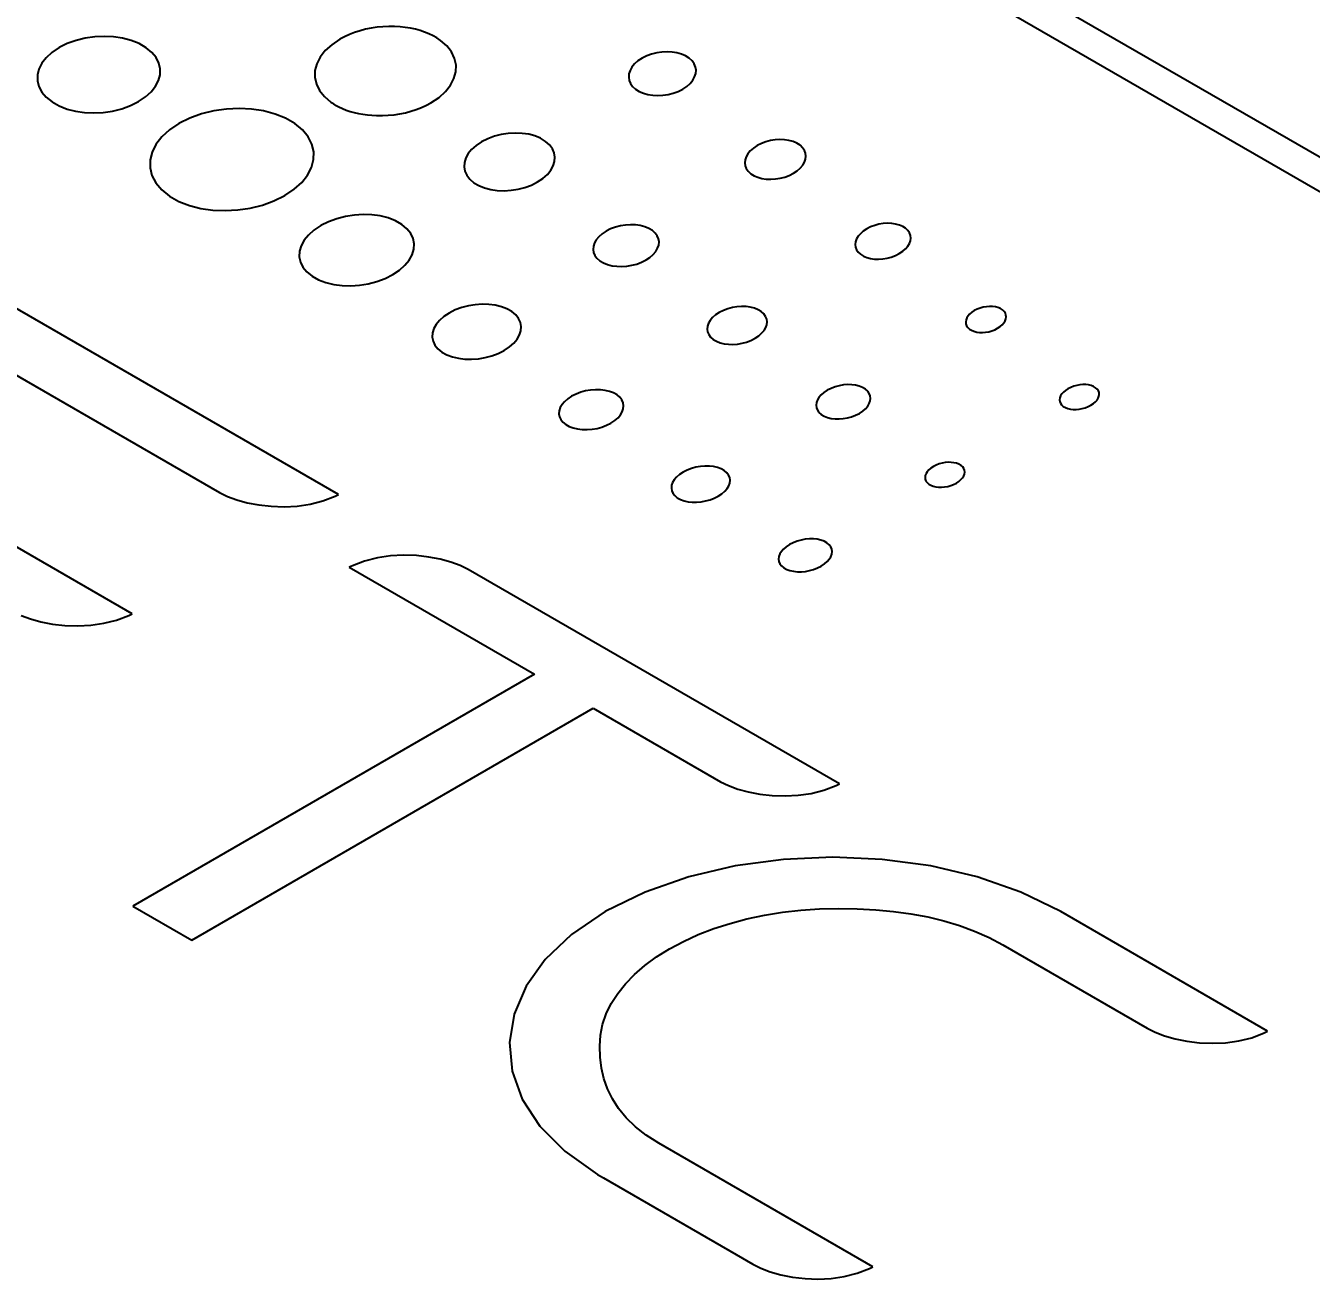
# Model space of a CAD drawing. Header units: inches. Extents: x 2.5 to 102.3, y 2 to 82.2.
# Drawn here: x 64.1144 to 64.4718, y 52.6557 to 53.0056 of the extents above; entities that cross this region are included whole.
import ezdxf

# ---------------------------------------------------------------- set-up
doc = ezdxf.new("R2010")
doc.units = ezdxf.units.IN
doc.header["$MEASUREMENT"] = 0
doc.layers.add('LABEL', color=2, linetype='Continuous')
doc.styles.add('Arial', font='arial.ttf')

msp = doc.modelspace()

# ---------------------------------------------------------------- linework, layer by layer
msp.add_line((62.5748, 54.05603), (65.21875, 52.52971))
at = {"layer": 'LABEL'}
for p, q in [((64.75412, 52.80738), (61.61434, 54.62013)), ((64.20584, 53.00373), (64.2044, 53.00318)), ((64.20734, 53.00421), (64.20584, 53.00373)), ((64.20888, 53.00461), (64.20734, 53.00421)), ((64.21045, 53.00493), (64.20888, 53.00461)), ((64.21206, 53.00517), (64.21045, 53.00493)), ((64.21368, 53.00533), (64.21206, 53.00517)), ((64.21532, 53.00541), (64.21368, 53.00533)), ((64.21696, 53.00539), (64.21532, 53.00541)), ((64.21845, 53.00531), (64.21696, 53.00539)), ((64.21991, 53.00515), (64.21845, 53.00531)), ((64.22133, 53.00493), (64.21991, 53.00515)), ((64.22271, 53.00463), (64.22133, 53.00493)), ((64.22403, 53.00428), (64.22271, 53.00463)), ((64.2253, 53.00385), (64.22403, 53.00428)), ((64.2265, 53.00337), (64.2253, 53.00385)), ((64.12594, 53.00065), (64.12366, 52.99952)), ((64.12839, 53.00153), (64.12594, 53.00065)), ((64.13095, 53.00216), (64.12839, 53.00153)), ((64.13357, 53.00254), (64.13095, 53.00216)), ((64.13621, 53.00266), (64.13357, 53.00254)), ((64.13881, 53.00253), (64.13621, 53.00266)), ((64.14133, 53.00215), (64.13881, 53.00253)), ((64.1437, 53.00152), (64.14133, 53.00215)), ((64.14589, 53.00063), (64.1437, 53.00152)), ((64.14785, 52.9995), (64.14589, 53.00063)), ((64.19947, 53.00034), (64.19764, 52.99868)), ((64.20172, 53.00186), (64.19947, 53.00034)), ((64.20303, 53.00255), (64.20172, 53.00186)), ((64.2044, 53.00318), (64.20303, 53.00255)), ((64.22765, 53.00282), (64.2265, 53.00337)), ((64.22872, 53.00221), (64.22765, 53.00282)), ((64.22972, 53.00154), (64.22872, 53.00221)), ((64.23149, 53), (64.22972, 53.00154)), ((64.12007, 52.99673), (64.11886, 52.99518)), ((64.12167, 52.99818), (64.12007, 52.99673)), ((64.12366, 52.99952), (64.12167, 52.99818)), ((64.14944, 52.99818), (64.14785, 52.9995)), ((64.15062, 52.99675), (64.14944, 52.99818)), ((64.15139, 52.99522), (64.15062, 52.99675)), ((64.19625, 52.99691), (64.19531, 52.99505)), ((64.19764, 52.99868), (64.19625, 52.99691)), ((64.23279, 52.99831), (64.23149, 53)), ((64.23363, 52.99653), (64.23279, 52.99831)), ((64.23402, 52.99467), (64.23363, 52.99653)), ((64.28574, 52.99658), (64.2846, 52.99582)), ((64.28703, 52.99723), (64.28574, 52.99658)), ((64.2884, 52.99773), (64.28703, 52.99723)), ((64.28982, 52.99809), (64.2884, 52.99773)), ((64.29126, 52.9983), (64.28982, 52.99809)), ((64.2927, 52.99837), (64.29126, 52.9983)), ((64.29411, 52.9983), (64.2927, 52.99837)), ((64.29546, 52.99809), (64.29411, 52.9983)), ((64.29672, 52.99773), (64.29546, 52.99809)), ((64.29787, 52.99723), (64.29672, 52.99773)), ((64.29889, 52.99658), (64.29787, 52.99723)), ((64.2997, 52.99583), (64.29889, 52.99658)), ((64.11805, 52.99357), (64.11764, 52.99193)), ((64.11886, 52.99518), (64.11805, 52.99357)), ((64.15176, 52.99362), (64.15139, 52.99522)), ((64.15173, 52.992), (64.15176, 52.99362)), ((64.19481, 52.99316), (64.19477, 52.99127)), ((64.19531, 52.99505), (64.19481, 52.99316)), ((64.23395, 52.99279), (64.23402, 52.99467)), ((64.28242, 52.99319), (64.28211, 52.99226)), ((64.28294, 52.99411), (64.28242, 52.99319)), ((64.28366, 52.99499), (64.28294, 52.99411)), ((64.2846, 52.99582), (64.28366, 52.99499)), ((64.30028, 52.99501), (64.2997, 52.99583)), ((64.30063, 52.99413), (64.30028, 52.99501)), ((64.30076, 52.99322), (64.30063, 52.99413)), ((64.30066, 52.99229), (64.30076, 52.99322)), ((64.11764, 52.99193), (64.11763, 52.9903)), ((64.11763, 52.9903), (64.11803, 52.9887)), ((64.15048, 52.98878), (64.1513, 52.99038)), ((64.1513, 52.99038), (64.15173, 52.992)), ((64.19477, 52.99127), (64.19519, 52.98941)), ((64.19519, 52.98941), (64.19607, 52.98762)), ((64.23249, 52.98908), (64.23344, 52.99091)), ((64.23344, 52.99091), (64.23395, 52.99279)), ((64.28211, 52.99226), (64.28203, 52.99133)), ((64.28203, 52.99133), (64.28217, 52.99041)), ((64.28217, 52.99041), (64.28253, 52.98953)), ((64.28253, 52.98953), (64.28312, 52.98871)), ((64.29817, 52.98875), (64.29911, 52.98957)), ((64.29911, 52.98957), (64.29984, 52.99045)), ((64.29984, 52.99045), (64.30036, 52.99136)), ((64.30036, 52.99136), (64.30066, 52.99229)), ((64.11803, 52.9887), (64.11884, 52.98716)), ((64.11884, 52.98716), (64.12007, 52.98572)), ((64.14573, 52.98451), (64.14769, 52.98582)), ((64.14769, 52.98582), (64.14928, 52.98726)), ((64.14928, 52.98726), (64.15048, 52.98878)), ((64.19607, 52.98762), (64.19741, 52.98593)), ((64.19741, 52.98593), (64.19923, 52.98439)), ((64.22929, 52.98567), (64.2311, 52.98732)), ((64.2311, 52.98732), (64.23249, 52.98908)), ((64.28312, 52.98871), (64.28395, 52.98796)), ((64.28395, 52.98796), (64.28496, 52.98732)), ((64.28496, 52.98732), (64.28611, 52.98683)), ((64.28611, 52.98683), (64.28737, 52.98648)), ((64.28737, 52.98648), (64.28872, 52.98627)), ((64.28872, 52.98627), (64.29012, 52.9862)), ((64.29012, 52.9862), (64.29155, 52.98628)), ((64.29155, 52.98628), (64.29299, 52.9865)), ((64.29299, 52.9865), (64.2944, 52.98685)), ((64.2944, 52.98685), (64.29576, 52.98735)), ((64.29576, 52.98735), (64.29704, 52.988)), ((64.29704, 52.988), (64.29817, 52.98875)), ((64.12007, 52.98572), (64.12171, 52.98441)), ((64.12171, 52.98441), (64.12368, 52.98331)), ((64.12368, 52.98331), (64.12587, 52.98245)), ((64.12587, 52.98245), (64.12824, 52.98185)), ((64.13854, 52.98189), (64.14107, 52.98252)), ((64.14107, 52.98252), (64.14348, 52.98339)), ((64.14348, 52.98339), (64.14573, 52.98451)), ((64.17019, 52.98243), (64.16669, 52.98193)), ((64.17371, 52.9826), (64.17019, 52.98243)), ((64.17718, 52.98242), (64.17371, 52.9826)), ((64.18053, 52.98192), (64.17718, 52.98242)), ((64.19923, 52.98439), (64.19936, 52.9843)), ((64.19936, 52.9843), (64.19948, 52.98422)), ((64.19948, 52.98422), (64.1996, 52.98413)), ((64.1996, 52.98413), (64.19973, 52.98405)), ((64.19973, 52.98405), (64.19985, 52.98397)), ((64.19985, 52.98397), (64.19998, 52.98388)), ((64.19998, 52.98388), (64.2001, 52.9838)), ((64.2001, 52.9838), (64.20023, 52.98372)), ((64.20023, 52.98372), (64.20036, 52.98365)), ((64.20036, 52.98365), (64.20049, 52.98357)), ((64.20049, 52.98357), (64.20144, 52.98306)), ((64.20144, 52.98306), (64.20245, 52.98259)), ((64.20245, 52.98259), (64.2035, 52.98217)), ((64.2215, 52.98184), (64.22298, 52.98231)), ((64.22298, 52.98231), (64.2244, 52.98286)), ((64.2244, 52.98286), (64.22577, 52.98348)), ((64.22577, 52.98348), (64.22705, 52.98417)), ((64.22705, 52.98417), (64.22929, 52.98567)), ((64.12824, 52.98185), (64.13074, 52.98149)), ((64.13074, 52.98149), (64.13333, 52.98137)), ((64.13333, 52.98137), (64.13594, 52.98151)), ((64.13594, 52.98151), (64.13854, 52.98189)), ((64.16002, 52.97992), (64.15697, 52.97841)), ((64.16328, 52.9811), (64.16002, 52.97992)), ((64.16669, 52.98193), (64.16328, 52.9811)), ((64.1837, 52.98107), (64.18053, 52.98192)), ((64.18662, 52.9799), (64.1837, 52.98107)), ((64.18922, 52.97839), (64.18662, 52.9799)), ((64.2035, 52.98217), (64.2046, 52.9818)), ((64.2046, 52.9818), (64.20574, 52.98148)), ((64.20574, 52.98148), (64.20692, 52.98121)), ((64.20692, 52.98121), (64.20813, 52.98098)), ((64.20813, 52.98098), (64.20938, 52.98081)), ((64.20938, 52.98081), (64.21065, 52.9807)), ((64.21065, 52.9807), (64.21194, 52.98063)), ((64.21194, 52.98063), (64.21357, 52.98063)), ((64.21357, 52.98063), (64.2152, 52.98071)), ((64.2152, 52.98071), (64.21682, 52.98087)), ((64.21682, 52.98087), (64.21841, 52.98111)), ((64.21841, 52.98111), (64.21997, 52.98144)), ((64.21997, 52.98144), (64.2215, 52.98184)), ((64.15432, 52.97664), (64.15219, 52.97469)), ((64.15697, 52.97841), (64.15432, 52.97664)), ((64.19135, 52.97663), (64.18922, 52.97839)), ((64.19293, 52.97471), (64.19135, 52.97663)), ((64.24661, 52.97537), (64.24469, 52.97488)), ((64.24855, 52.97567), (64.24661, 52.97537)), ((64.2505, 52.97577), (64.24855, 52.97567)), ((64.25241, 52.97569), (64.2505, 52.97577)), ((64.25424, 52.97542), (64.25241, 52.97569)), ((64.25596, 52.97496), (64.25424, 52.97542)), ((64.15058, 52.97263), (64.1495, 52.97048)), ((64.15219, 52.97469), (64.15058, 52.97263)), ((64.19396, 52.97267), (64.19293, 52.97471)), ((64.19445, 52.97054), (64.19396, 52.97267)), ((64.23961, 52.97233), (64.23837, 52.97123)), ((64.24113, 52.97334), (64.23961, 52.97233)), ((64.24286, 52.97421), (64.24113, 52.97334)), ((64.24469, 52.97488), (64.24286, 52.97421)), ((64.25753, 52.97431), (64.25596, 52.97496)), ((64.25891, 52.97347), (64.25753, 52.97431)), ((64.26002, 52.97249), (64.25891, 52.97347)), ((64.26083, 52.97142), (64.26002, 52.97249)), ((64.31672, 52.97158), (64.31585, 52.97082)), ((64.31777, 52.97227), (64.31672, 52.97158)), ((64.31894, 52.97287), (64.31777, 52.97227)), ((64.32019, 52.97333), (64.31894, 52.97287)), ((64.32148, 52.97366), (64.32019, 52.97333)), ((64.32279, 52.97387), (64.32148, 52.97366)), ((64.32409, 52.97394), (64.32279, 52.97387)), ((64.32536, 52.97389), (64.32409, 52.97394)), ((64.32658, 52.9737), (64.32536, 52.97389)), ((64.32772, 52.97339), (64.32658, 52.9737)), ((64.32875, 52.97295), (64.32772, 52.97339)), ((64.32966, 52.97237), (64.32875, 52.97295)), ((64.33039, 52.9717), (64.32966, 52.97237)), ((64.3309, 52.97096), (64.33039, 52.9717)), ((64.14895, 52.9683), (64.14894, 52.96612)), ((64.1495, 52.97048), (64.14895, 52.9683)), ((64.19383, 52.96622), (64.1944, 52.96838)), ((64.1944, 52.96838), (64.19445, 52.97054)), ((64.23674, 52.96885), (64.23636, 52.96761)), ((64.23741, 52.97006), (64.23674, 52.96885)), ((64.23837, 52.97123), (64.23741, 52.97006)), ((64.26133, 52.97027), (64.26083, 52.97142)), ((64.26153, 52.96907), (64.26133, 52.97027)), ((64.26143, 52.96785), (64.26153, 52.96907)), ((64.3144, 52.96835), (64.3143, 52.9675)), ((64.31469, 52.96919), (64.3144, 52.96835)), ((64.31517, 52.97002), (64.31469, 52.96919)), ((64.31585, 52.97082), (64.31517, 52.97002)), ((64.3312, 52.97017), (64.3309, 52.97096)), ((64.33091, 52.96766), (64.3312, 52.9685)), ((64.3313, 52.96934), (64.3312, 52.97017)), ((64.3312, 52.9685), (64.3313, 52.96934)), ((64.14894, 52.96612), (64.14947, 52.96398)), ((64.19274, 52.9641), (64.19383, 52.96622)), ((64.23636, 52.96761), (64.23628, 52.96638)), ((64.23628, 52.96638), (64.2365, 52.96518)), ((64.2365, 52.96518), (64.23702, 52.96403)), ((64.25941, 52.96426), (64.26037, 52.96542)), ((64.26037, 52.96542), (64.26104, 52.96662)), ((64.26104, 52.96662), (64.26143, 52.96785)), ((64.3143, 52.9675), (64.31441, 52.96668)), ((64.31441, 52.96668), (64.31472, 52.96589)), ((64.31472, 52.96589), (64.31525, 52.96515)), ((64.31525, 52.96515), (64.31598, 52.96447)), ((64.31598, 52.96447), (64.31689, 52.96391)), ((64.32668, 52.96401), (64.32785, 52.9646)), ((64.32785, 52.9646), (64.32889, 52.96528)), ((64.32889, 52.96528), (64.32975, 52.96604)), ((64.32975, 52.96604), (64.33042, 52.96683)), ((64.33042, 52.96683), (64.33091, 52.96766)), ((64.14947, 52.96398), (64.15055, 52.96193)), ((64.15055, 52.96193), (64.15219, 52.96001)), ((64.18902, 52.96015), (64.19113, 52.96207)), ((64.19113, 52.96207), (64.19274, 52.9641)), ((64.23702, 52.96403), (64.23785, 52.96295)), ((64.23785, 52.96295), (64.23899, 52.96197)), ((64.23899, 52.96197), (64.24038, 52.96115)), ((64.24038, 52.96115), (64.24196, 52.96052)), ((64.25315, 52.96065), (64.25497, 52.96132)), ((64.25497, 52.96132), (64.25667, 52.96217)), ((64.25667, 52.96217), (64.25818, 52.96317)), ((64.25818, 52.96317), (64.25941, 52.96426)), ((64.31689, 52.96391), (64.31793, 52.96347)), ((64.31793, 52.96347), (64.31907, 52.96316)), ((64.31907, 52.96316), (64.32028, 52.96298)), ((64.32028, 52.96298), (64.32155, 52.96293)), ((64.32155, 52.96293), (64.32285, 52.96301)), ((64.32285, 52.96301), (64.32416, 52.96321)), ((64.32416, 52.96321), (64.32544, 52.96355)), ((64.32544, 52.96355), (64.32668, 52.96401)), ((64.15219, 52.96001), (64.15438, 52.95827)), ((64.15438, 52.95827), (64.157, 52.95679)), ((64.1834, 52.95691), (64.1864, 52.9584)), ((64.1864, 52.9584), (64.18902, 52.96015)), ((64.24196, 52.96052), (64.24367, 52.96008)), ((64.24367, 52.96008), (64.2455, 52.95982)), ((64.2455, 52.95982), (64.2474, 52.95975)), ((64.2474, 52.95975), (64.24933, 52.95986)), ((64.24933, 52.95986), (64.25126, 52.96016)), ((64.25126, 52.96016), (64.25315, 52.96065)), ((64.157, 52.95679), (64.15992, 52.95565)), ((64.15992, 52.95565), (64.16309, 52.95484)), ((64.16309, 52.95484), (64.16642, 52.95437)), ((64.16642, 52.95437), (64.16987, 52.95422)), ((64.16987, 52.95422), (64.17335, 52.9544)), ((64.17335, 52.9544), (64.17681, 52.95491)), ((64.17681, 52.95491), (64.18019, 52.95575)), ((64.18019, 52.95575), (64.1834, 52.95691)), ((64.19642, 52.95004), (64.19451, 52.94877)), ((64.19858, 52.95112), (64.19642, 52.95004)), ((64.20089, 52.95197), (64.19858, 52.95112)), ((64.20329, 52.95259), (64.20089, 52.95197)), ((64.20575, 52.95298), (64.20329, 52.95259)), ((64.20821, 52.95313), (64.20575, 52.95298)), ((64.21063, 52.95305), (64.20821, 52.95313)), ((64.21296, 52.95273), (64.21063, 52.95305)), ((64.21515, 52.95218), (64.21296, 52.95273)), ((64.21716, 52.95139), (64.21515, 52.95218)), ((64.21893, 52.95036), (64.21716, 52.95139)), ((64.22037, 52.94916), (64.21893, 52.95036)), ((64.28113, 52.9502), (64.27972, 52.94997)), ((64.28254, 52.95029), (64.28113, 52.9502)), ((64.28392, 52.95024), (64.28254, 52.95029)), ((64.28525, 52.95005), (64.28392, 52.95024)), ((64.28649, 52.94973), (64.28525, 52.95005)), ((64.35044, 52.95009), (64.3493, 52.94966)), ((64.35162, 52.9504), (64.35044, 52.95009)), ((64.35281, 52.9506), (64.35162, 52.9504)), ((64.354, 52.95068), (64.35281, 52.9506)), ((64.35515, 52.95064), (64.354, 52.95068)), ((64.35625, 52.95048), (64.35515, 52.95064)), ((64.35728, 52.9502), (64.35625, 52.95048)), ((64.35821, 52.94981), (64.35728, 52.9502)), ((64.19297, 52.9474), (64.19178, 52.94595)), ((64.19451, 52.94877), (64.19297, 52.9474)), ((64.22142, 52.94784), (64.22037, 52.94916)), ((64.22208, 52.94643), (64.22142, 52.94784)), ((64.27371, 52.94694), (64.273, 52.94609)), ((64.27462, 52.94774), (64.27371, 52.94694)), ((64.27573, 52.94847), (64.27462, 52.94774)), ((64.27699, 52.94911), (64.27573, 52.94847)), ((64.27833, 52.94961), (64.27699, 52.94911)), ((64.27972, 52.94997), (64.27833, 52.94961)), ((64.28762, 52.94927), (64.28649, 52.94973)), ((64.28861, 52.94867), (64.28762, 52.94927)), ((64.28941, 52.94797), (64.28861, 52.94867)), ((64.28999, 52.9472), (64.28941, 52.94797)), ((64.29034, 52.94637), (64.28999, 52.9472)), ((64.34585, 52.94707), (64.34539, 52.94632)), ((64.34647, 52.9478), (64.34585, 52.94707)), ((64.34726, 52.94849), (64.34647, 52.9478)), ((64.34822, 52.94912), (64.34726, 52.94849)), ((64.3493, 52.94966), (64.34822, 52.94912)), ((64.35903, 52.9493), (64.35821, 52.94981)), ((64.35967, 52.94869), (64.35903, 52.9493)), ((64.36012, 52.94803), (64.35967, 52.94869)), ((64.36039, 52.94732), (64.36012, 52.94803)), ((64.36036, 52.94582), (64.36047, 52.94657)), ((64.36047, 52.94657), (64.36039, 52.94732)), ((64.19052, 52.94292), (64.19045, 52.9414)), ((64.19097, 52.94444), (64.19052, 52.94292)), ((64.19178, 52.94595), (64.19097, 52.94444)), ((64.22182, 52.94194), (64.22228, 52.94346)), ((64.22237, 52.94496), (64.22208, 52.94643)), ((64.22228, 52.94346), (64.22237, 52.94496)), ((64.2722, 52.94432), (64.27212, 52.94343)), ((64.27212, 52.94343), (64.27226, 52.94256)), ((64.27249, 52.94521), (64.2722, 52.94432)), ((64.273, 52.94609), (64.27249, 52.94521)), ((64.28958, 52.94286), (64.29008, 52.94373)), ((64.29008, 52.94373), (64.29038, 52.94462)), ((64.29047, 52.9455), (64.29034, 52.94637)), ((64.29038, 52.94462), (64.29047, 52.9455)), ((64.34512, 52.94555), (64.34502, 52.94479)), ((64.34502, 52.94479), (64.34511, 52.94404)), ((64.34511, 52.94404), (64.34538, 52.94333)), ((64.34539, 52.94632), (64.34512, 52.94555)), ((64.34538, 52.94333), (64.34584, 52.94267)), ((64.35726, 52.94226), (64.35821, 52.94289)), ((64.35821, 52.94289), (64.359, 52.94358)), ((64.359, 52.94358), (64.35963, 52.9443)), ((64.35963, 52.9443), (64.36008, 52.94505)), ((64.36008, 52.94505), (64.36036, 52.94582)), ((64.19045, 52.9414), (64.19077, 52.93992)), ((64.19077, 52.93992), (64.19146, 52.9385)), ((64.21982, 52.93902), (64.221, 52.94046)), ((64.221, 52.94046), (64.22182, 52.94194)), ((64.27226, 52.94256), (64.27263, 52.94173)), ((64.27263, 52.94173), (64.27321, 52.94095)), ((64.27321, 52.94095), (64.27403, 52.94025)), ((64.27403, 52.94025), (64.27503, 52.93966)), ((64.27503, 52.93966), (64.27616, 52.93921)), ((64.28289, 52.939), (64.28427, 52.93936)), ((64.28427, 52.93936), (64.2856, 52.93986)), ((64.2856, 52.93986), (64.28685, 52.94048)), ((64.28685, 52.94048), (64.28795, 52.94122)), ((64.28795, 52.94122), (64.28886, 52.94201)), ((64.28886, 52.94201), (64.28958, 52.94286)), ((64.34584, 52.94267), (64.3465, 52.94206)), ((64.3465, 52.94206), (64.34731, 52.94156)), ((64.34731, 52.94156), (64.34824, 52.94117)), ((64.34824, 52.94117), (64.34927, 52.9409)), ((64.34927, 52.9409), (64.35037, 52.94074)), ((64.35037, 52.94074), (64.35152, 52.94071)), ((64.35152, 52.94071), (64.35269, 52.94079)), ((64.35269, 52.94079), (64.35388, 52.94098)), ((64.35388, 52.94098), (64.35505, 52.9413)), ((64.35505, 52.9413), (64.35618, 52.94172)), ((64.35618, 52.94172), (64.35726, 52.94226)), ((64.19146, 52.9385), (64.19255, 52.93718)), ((64.19255, 52.93718), (64.19403, 52.93599)), ((64.19403, 52.93599), (64.19583, 52.93499)), ((64.21428, 52.93535), (64.21642, 52.93642)), ((64.21642, 52.93642), (64.21829, 52.93767)), ((64.21829, 52.93767), (64.21982, 52.93902)), ((64.27616, 52.93921), (64.2774, 52.9389)), ((64.2774, 52.9389), (64.27872, 52.93872)), ((64.27872, 52.93872), (64.28009, 52.93868)), ((64.28009, 52.93868), (64.28149, 52.93877)), ((64.28149, 52.93877), (64.28289, 52.939)), ((64.06508, 52.9354), (64.1683, 52.87582)), ((64.20134, 52.87525), (64.09816, 52.93482)), ((64.19583, 52.93499), (64.19784, 52.93423)), ((64.19784, 52.93423), (64.20003, 52.9337)), ((64.20003, 52.9337), (64.20235, 52.9334)), ((64.20235, 52.9334), (64.20475, 52.93334)), ((64.20475, 52.93334), (64.2072, 52.9335)), ((64.2072, 52.9335), (64.20963, 52.93389)), ((64.20963, 52.93389), (64.21201, 52.93451)), ((64.21201, 52.93451), (64.21428, 52.93535)), ((64.23214, 52.92573), (64.23065, 52.92475)), ((64.23382, 52.92658), (64.23214, 52.92573)), ((64.23562, 52.92725), (64.23382, 52.92658)), ((64.23748, 52.92774), (64.23562, 52.92725)), ((64.23939, 52.92805), (64.23748, 52.92774)), ((64.24129, 52.92818), (64.23939, 52.92805)), ((64.24315, 52.92813), (64.24129, 52.92818)), ((64.24495, 52.9279), (64.24315, 52.92813)), ((64.24664, 52.92749), (64.24495, 52.9279)), ((64.24818, 52.92689), (64.24664, 52.92749)), ((64.24955, 52.92612), (64.24818, 52.92689)), ((64.25064, 52.9252), (64.24955, 52.92612)), ((64.25143, 52.92419), (64.25064, 52.9252)), ((64.30619, 52.92519), (64.30535, 52.92445)), ((64.30722, 52.92586), (64.30619, 52.92519)), ((64.30837, 52.92644), (64.30722, 52.92586)), ((64.30959, 52.9269), (64.30837, 52.92644)), ((64.31085, 52.92724), (64.30959, 52.9269)), ((64.31213, 52.92745), (64.31085, 52.92724)), ((64.31341, 52.92754), (64.31213, 52.92745)), ((64.31466, 52.92751), (64.31341, 52.92754)), ((64.31585, 52.92735), (64.31466, 52.92751)), ((64.31697, 52.92707), (64.31585, 52.92735)), ((64.31799, 52.92666), (64.31697, 52.92707)), ((64.31888, 52.92613), (64.31799, 52.92666)), ((64.3196, 52.9255), (64.31888, 52.92613)), ((64.32011, 52.9248), (64.3196, 52.9255)), ((64.37683, 52.92545), (64.37637, 52.92492)), ((64.37742, 52.92595), (64.37683, 52.92545)), ((64.37812, 52.92641), (64.37742, 52.92595)), ((64.37891, 52.92681), (64.37812, 52.92641)), ((64.37974, 52.92713), (64.37891, 52.92681)), ((64.3806, 52.92736), (64.37974, 52.92713)), ((64.38147, 52.9275), (64.3806, 52.92736)), ((64.38233, 52.92757), (64.38147, 52.9275)), ((64.38317, 52.92754), (64.38233, 52.92757)), ((64.38397, 52.92744), (64.38317, 52.92754)), ((64.38471, 52.92724), (64.38397, 52.92744)), ((64.38538, 52.92696), (64.38471, 52.92724)), ((64.38597, 52.9266), (64.38538, 52.92696)), ((64.38643, 52.92617), (64.38597, 52.9266)), ((64.38675, 52.92569), (64.38643, 52.92617)), ((64.38693, 52.92517), (64.38675, 52.92569)), ((64.38698, 52.92464), (64.38693, 52.92517)), ((64.2285, 52.92255), (64.22785, 52.92139)), ((64.22944, 52.92368), (64.2285, 52.92255)), ((64.23065, 52.92475), (64.22944, 52.92368)), ((64.25193, 52.92311), (64.25143, 52.92419)), ((64.25213, 52.92197), (64.25193, 52.92311)), ((64.25204, 52.92081), (64.25213, 52.92197)), ((64.30393, 52.92207), (64.30385, 52.92127)), ((64.30422, 52.92288), (64.30393, 52.92207)), ((64.30469, 52.92368), (64.30422, 52.92288)), ((64.30535, 52.92445), (64.30469, 52.92368)), ((64.31966, 52.92087), (64.32013, 52.92167)), ((64.32041, 52.92405), (64.32011, 52.9248)), ((64.32013, 52.92167), (64.32042, 52.92247)), ((64.32051, 52.92327), (64.32041, 52.92405)), ((64.32042, 52.92247), (64.32051, 52.92327)), ((64.37582, 52.92381), (64.37574, 52.92326)), ((64.37574, 52.92326), (64.3758, 52.92272)), ((64.3758, 52.92272), (64.37599, 52.92221)), ((64.37603, 52.92437), (64.37582, 52.92381)), ((64.37599, 52.92221), (64.37631, 52.92173)), ((64.37637, 52.92492), (64.37603, 52.92437)), ((64.37631, 52.92173), (64.37678, 52.92129)), ((64.38382, 52.92109), (64.38461, 52.92149)), ((64.38461, 52.92149), (64.38531, 52.92195)), ((64.38531, 52.92195), (64.38589, 52.92245)), ((64.38589, 52.92245), (64.38635, 52.92298)), ((64.38635, 52.92298), (64.38669, 52.92353)), ((64.38669, 52.92353), (64.3869, 52.92408)), ((64.3869, 52.92408), (64.38698, 52.92464)), ((64.22749, 52.92021), (64.22741, 52.91904)), ((64.22741, 52.91904), (64.22763, 52.9179)), ((64.22785, 52.92139), (64.22749, 52.92021)), ((64.22763, 52.9179), (64.22815, 52.91682)), ((64.25009, 52.91737), (64.25101, 52.91849)), ((64.25101, 52.91849), (64.25167, 52.91964)), ((64.25167, 52.91964), (64.25204, 52.92081)), ((64.30385, 52.92127), (64.30396, 52.92049)), ((64.30396, 52.92049), (64.30427, 52.91974)), ((64.30427, 52.91974), (64.30479, 52.91904)), ((64.30479, 52.91904), (64.30551, 52.91841)), ((64.30551, 52.91841), (64.30641, 52.91788)), ((64.30641, 52.91788), (64.30743, 52.91748)), ((64.3148, 52.91768), (64.31601, 52.91814)), ((64.31601, 52.91814), (64.31715, 52.91871)), ((64.31715, 52.91871), (64.31817, 52.91938)), ((64.31817, 52.91938), (64.319, 52.92011)), ((64.319, 52.92011), (64.31966, 52.92087)), ((64.37678, 52.92129), (64.37736, 52.92093)), ((64.37736, 52.92093), (64.37803, 52.92065)), ((64.37803, 52.92065), (64.37878, 52.92046)), ((64.37878, 52.92046), (64.37957, 52.92036)), ((64.37957, 52.92036), (64.38041, 52.92034)), ((64.38041, 52.92034), (64.38127, 52.9204)), ((64.38127, 52.9204), (64.38213, 52.92055)), ((64.38213, 52.92055), (64.38299, 52.92078)), ((64.38299, 52.92078), (64.38382, 52.92109)), ((64.22815, 52.91682), (64.22898, 52.91581)), ((64.22898, 52.91581), (64.23011, 52.91489)), ((64.23011, 52.91489), (64.23147, 52.91413)), ((64.24397, 52.91384), (64.24575, 52.91451)), ((64.24575, 52.91451), (64.24742, 52.91535)), ((64.24742, 52.91535), (64.24888, 52.91632)), ((64.24888, 52.91632), (64.25009, 52.91737)), ((64.30743, 52.91748), (64.30855, 52.91721)), ((64.30855, 52.91721), (64.30975, 52.91706)), ((64.30975, 52.91706), (64.31099, 52.91703)), ((64.31099, 52.91703), (64.31226, 52.91712)), ((64.31226, 52.91712), (64.31354, 52.91734)), ((64.31354, 52.91734), (64.3148, 52.91768)), ((64.23147, 52.91413), (64.23301, 52.91355)), ((64.23301, 52.91355), (64.23469, 52.91315)), ((64.23469, 52.91315), (64.23648, 52.91294)), ((64.23648, 52.91294), (64.23834, 52.9129)), ((64.23834, 52.9129), (64.24023, 52.91303)), ((64.24023, 52.91303), (64.24212, 52.91335)), ((64.24212, 52.91335), (64.24397, 52.91384)), ((64.2687, 52.9037), (64.26739, 52.90321)), ((64.27006, 52.90406), (64.2687, 52.9037)), ((64.27144, 52.9043), (64.27006, 52.90406)), ((64.27282, 52.90441), (64.27144, 52.9043)), ((64.27417, 52.90438), (64.27282, 52.90441)), ((64.27547, 52.90423), (64.27417, 52.90438)), ((64.27669, 52.90394), (64.27547, 52.90423)), ((64.2778, 52.90352), (64.27669, 52.90394)), ((64.33631, 52.90365), (64.33554, 52.90298)), ((64.33725, 52.90427), (64.33631, 52.90365)), ((64.3383, 52.9048), (64.33725, 52.90427)), ((64.33942, 52.90522), (64.3383, 52.9048)), ((64.34057, 52.90554), (64.33942, 52.90522)), ((64.34173, 52.90574), (64.34057, 52.90554)), ((64.34289, 52.90583), (64.34173, 52.90574)), ((64.34403, 52.90581), (64.34289, 52.90583)), ((64.34511, 52.90568), (64.34403, 52.90581)), ((64.34612, 52.90543), (64.34511, 52.90568)), ((64.34704, 52.90507), (64.34612, 52.90543)), ((64.34784, 52.90459), (64.34704, 52.90507)), ((64.34848, 52.90402), (64.34784, 52.90459)), ((64.34893, 52.9034), (64.34848, 52.90402)), ((64.40291, 52.90375), (64.40245, 52.90323)), ((64.40348, 52.90423), (64.40291, 52.90375)), ((64.40417, 52.90469), (64.40348, 52.90423)), ((64.40494, 52.90507), (64.40417, 52.90469)), ((64.40575, 52.90539), (64.40494, 52.90507)), ((64.40659, 52.90562), (64.40575, 52.90539)), ((64.40744, 52.90577), (64.40659, 52.90562)), ((64.40828, 52.90585), (64.40744, 52.90577)), ((64.4091, 52.90584), (64.40828, 52.90585)), ((64.40989, 52.90575), (64.4091, 52.90584)), ((64.41062, 52.90557), (64.40989, 52.90575)), ((64.41128, 52.90532), (64.41062, 52.90557)), ((64.41185, 52.90498), (64.41128, 52.90532)), ((64.41232, 52.90457), (64.41185, 52.90498)), ((64.41264, 52.90412), (64.41232, 52.90457)), ((64.41282, 52.90363), (64.41264, 52.90412)), ((64.41287, 52.90312), (64.41282, 52.90363)), ((64.14398, 52.84213), (64.0408, 52.9017)), ((64.26349, 52.90027), (64.263, 52.89943)), ((64.26418, 52.90109), (64.26349, 52.90027)), ((64.26507, 52.90187), (64.26418, 52.90109)), ((64.26616, 52.90259), (64.26507, 52.90187)), ((64.26739, 52.90321), (64.26616, 52.90259)), ((64.27878, 52.90297), (64.2778, 52.90352)), ((64.27957, 52.90231), (64.27878, 52.90297)), ((64.28013, 52.90158), (64.27957, 52.90231)), ((64.28048, 52.9008), (64.28013, 52.90158)), ((64.28061, 52.89998), (64.28048, 52.9008)), ((64.33422, 52.90082), (64.33413, 52.90009)), ((64.33413, 52.90009), (64.33421, 52.89939)), ((64.33449, 52.90156), (64.33422, 52.90082)), ((64.33493, 52.90228), (64.33449, 52.90156)), ((64.33554, 52.90298), (64.33493, 52.90228)), ((64.34848, 52.89983), (64.34892, 52.90056)), ((64.34892, 52.90056), (64.34919, 52.90129)), ((64.3492, 52.90272), (64.34893, 52.9034)), ((64.34919, 52.90129), (64.34929, 52.90201)), ((64.34929, 52.90201), (64.3492, 52.90272)), ((64.40192, 52.90217), (64.40184, 52.90164)), ((64.40184, 52.90164), (64.40189, 52.90113)), ((64.40189, 52.90113), (64.40208, 52.90064)), ((64.40212, 52.9027), (64.40192, 52.90217)), ((64.40208, 52.90064), (64.4024, 52.90019)), ((64.40245, 52.90323), (64.40212, 52.9027)), ((64.4024, 52.90019), (64.40287, 52.89979)), ((64.40978, 52.89971), (64.41055, 52.9001)), ((64.41055, 52.9001), (64.41123, 52.90055)), ((64.41123, 52.90055), (64.4118, 52.90103)), ((64.4118, 52.90103), (64.41226, 52.90154)), ((64.41226, 52.90154), (64.41259, 52.90206)), ((64.41259, 52.90206), (64.41279, 52.90259)), ((64.41279, 52.90259), (64.41287, 52.90312)), ((64.26272, 52.89857), (64.26265, 52.89773)), ((64.26265, 52.89773), (64.26279, 52.8969)), ((64.263, 52.89943), (64.26272, 52.89857)), ((64.26279, 52.8969), (64.26314, 52.89612)), ((64.27817, 52.89586), (64.27906, 52.89663)), ((64.27906, 52.89663), (64.27976, 52.89745)), ((64.27976, 52.89745), (64.28025, 52.89829)), ((64.28025, 52.89829), (64.28053, 52.89914)), ((64.28053, 52.89914), (64.28061, 52.89998)), ((64.33421, 52.89939), (64.33448, 52.89871)), ((64.33448, 52.89871), (64.33494, 52.89808)), ((64.33494, 52.89808), (64.33559, 52.89752)), ((64.33559, 52.89752), (64.3364, 52.89704)), ((64.3364, 52.89704), (64.33732, 52.89669)), ((64.33732, 52.89669), (64.33833, 52.89644)), ((64.33833, 52.89644), (64.33941, 52.89631)), ((64.3417, 52.89639), (64.34287, 52.89659)), ((64.34287, 52.89659), (64.34401, 52.8969)), ((64.34401, 52.8969), (64.34512, 52.89732)), ((64.34512, 52.89732), (64.34617, 52.89785)), ((64.34617, 52.89785), (64.34711, 52.89847)), ((64.34711, 52.89847), (64.34788, 52.89913)), ((64.34788, 52.89913), (64.34848, 52.89983)), ((64.40287, 52.89979), (64.40345, 52.89945)), ((64.40345, 52.89945), (64.40412, 52.8992)), ((64.40412, 52.8992), (64.40485, 52.89902)), ((64.40485, 52.89902), (64.40563, 52.89894)), ((64.40563, 52.89894), (64.40645, 52.89893)), ((64.40645, 52.89893), (64.40729, 52.899)), ((64.40729, 52.899), (64.40813, 52.89916)), ((64.40813, 52.89916), (64.40897, 52.89939)), ((64.40897, 52.89939), (64.40978, 52.89971)), ((64.26314, 52.89612), (64.26372, 52.89539)), ((64.26372, 52.89539), (64.26451, 52.89474)), ((64.26451, 52.89474), (64.2655, 52.89419)), ((64.2655, 52.89419), (64.26661, 52.89378)), ((64.26661, 52.89378), (64.26783, 52.8935)), ((64.26783, 52.8935), (64.26913, 52.89335)), ((64.26913, 52.89335), (64.27047, 52.89333)), ((64.27047, 52.89333), (64.27185, 52.89344)), ((64.27185, 52.89344), (64.27322, 52.89367)), ((64.27322, 52.89367), (64.27457, 52.89404)), ((64.27457, 52.89404), (64.27587, 52.89453)), ((64.27587, 52.89453), (64.27709, 52.89515)), ((64.27709, 52.89515), (64.27817, 52.89586)), ((64.33941, 52.89631), (64.34054, 52.89629)), ((64.34054, 52.89629), (64.3417, 52.89639)), ((64.29948, 52.88253), (64.29828, 52.88207)), ((64.30072, 52.88287), (64.29948, 52.88253)), ((64.30198, 52.88309), (64.30072, 52.88287)), ((64.30323, 52.8832), (64.30198, 52.88309)), ((64.30446, 52.88319), (64.30323, 52.8832)), ((64.30563, 52.88305), (64.30446, 52.88319)), ((64.30673, 52.8828), (64.30563, 52.88305)), ((64.30773, 52.88243), (64.30673, 52.8828)), ((64.3086, 52.88194), (64.30773, 52.88243)), ((64.36548, 52.88214), (64.36503, 52.88162)), ((64.36605, 52.88262), (64.36548, 52.88214)), ((64.36674, 52.88307), (64.36605, 52.88262)), ((64.36751, 52.88346), (64.36674, 52.88307)), ((64.36832, 52.88378), (64.36751, 52.88346)), ((64.36916, 52.88401), (64.36832, 52.88378)), ((64.37001, 52.88416), (64.36916, 52.88401)), ((64.37085, 52.88423), (64.37001, 52.88416)), ((64.37168, 52.88422), (64.37085, 52.88423)), ((64.37246, 52.88413), (64.37168, 52.88422)), ((64.3732, 52.88396), (64.37246, 52.88413)), ((64.37386, 52.8837), (64.3732, 52.88396)), ((64.37444, 52.88337), (64.37386, 52.8837)), ((64.3749, 52.88296), (64.37444, 52.88337)), ((64.37522, 52.88251), (64.3749, 52.88296)), ((64.37541, 52.88202), (64.37522, 52.88251)), ((64.29424, 52.87863), (64.29397, 52.87785)), ((64.2947, 52.87939), (64.29424, 52.87863)), ((64.29534, 52.88014), (64.2947, 52.87939)), ((64.29616, 52.88085), (64.29534, 52.88014)), ((64.29716, 52.8815), (64.29616, 52.88085)), ((64.29828, 52.88207), (64.29716, 52.8815)), ((64.30931, 52.88134), (64.3086, 52.88194)), ((64.30981, 52.88069), (64.30931, 52.88134)), ((64.31011, 52.87998), (64.30981, 52.88069)), ((64.31022, 52.87924), (64.31011, 52.87998)), ((64.31014, 52.87847), (64.31022, 52.87924)), ((64.3645, 52.88056), (64.36442, 52.88003)), ((64.36442, 52.88003), (64.36448, 52.87952)), ((64.36448, 52.87952), (64.36466, 52.87903)), ((64.3647, 52.88109), (64.3645, 52.88056)), ((64.36466, 52.87903), (64.36499, 52.87858)), ((64.36503, 52.88162), (64.3647, 52.88109)), ((64.36499, 52.87858), (64.36546, 52.87818)), ((64.37313, 52.87848), (64.37382, 52.87892)), ((64.37382, 52.87892), (64.37439, 52.87941)), ((64.37439, 52.87941), (64.37484, 52.87992)), ((64.37484, 52.87992), (64.37517, 52.88045)), ((64.37517, 52.88045), (64.37538, 52.88098)), ((64.37538, 52.88098), (64.37546, 52.88151)), ((64.37546, 52.88151), (64.37541, 52.88202)), ((64.1683, 52.87582), (64.17046, 52.87475)), ((64.20041, 52.8748), (64.20134, 52.87525)), ((64.29397, 52.87785), (64.29389, 52.87709)), ((64.29389, 52.87709), (64.294, 52.87634)), ((64.294, 52.87634), (64.29431, 52.87563)), ((64.29431, 52.87563), (64.29482, 52.87498)), ((64.29482, 52.87498), (64.29553, 52.87439)), ((64.30695, 52.87484), (64.30795, 52.87549)), ((64.30795, 52.87549), (64.30877, 52.8762)), ((64.30877, 52.8762), (64.30941, 52.87694)), ((64.30941, 52.87694), (64.30986, 52.8777)), ((64.30986, 52.8777), (64.31014, 52.87847)), ((64.36546, 52.87818), (64.36603, 52.87784)), ((64.36603, 52.87784), (64.36669, 52.87758)), ((64.36669, 52.87758), (64.36742, 52.87741)), ((64.36742, 52.87741), (64.36821, 52.87732)), ((64.36821, 52.87732), (64.36903, 52.87731)), ((64.36903, 52.87731), (64.36987, 52.87739)), ((64.36987, 52.87739), (64.37072, 52.87754)), ((64.37072, 52.87754), (64.37155, 52.87777)), ((64.37155, 52.87777), (64.37236, 52.87809)), ((64.37236, 52.87809), (64.37313, 52.87848)), ((64.17046, 52.87475), (64.17304, 52.8738)), ((64.17304, 52.8738), (64.17599, 52.873)), ((64.17599, 52.873), (64.17921, 52.87239)), ((64.17921, 52.87239), (64.18264, 52.87201)), ((64.18264, 52.87201), (64.18621, 52.87189)), ((64.18621, 52.87189), (64.18985, 52.87207)), ((64.18985, 52.87207), (64.19347, 52.87259)), ((64.19347, 52.87259), (64.19702, 52.87349)), ((64.19702, 52.87349), (64.20041, 52.8748)), ((64.29553, 52.87439), (64.29642, 52.8739)), ((64.29642, 52.8739), (64.29742, 52.87354)), ((64.29742, 52.87354), (64.29852, 52.87329)), ((64.29852, 52.87329), (64.29969, 52.87316)), ((64.29969, 52.87316), (64.30092, 52.87315)), ((64.30092, 52.87315), (64.30216, 52.87326)), ((64.30216, 52.87326), (64.30341, 52.87348)), ((64.30341, 52.87348), (64.30465, 52.87382)), ((64.30465, 52.87382), (64.30583, 52.87427)), ((64.30583, 52.87427), (64.30695, 52.87484)), ((64.32583, 52.86077), (64.32508, 52.86012)), ((64.32675, 52.86137), (64.32583, 52.86077)), ((64.32778, 52.86189), (64.32675, 52.86137)), ((64.32887, 52.86231), (64.32778, 52.86189)), ((64.33, 52.86263), (64.32887, 52.86231)), ((64.33114, 52.86284), (64.33, 52.86263)), ((64.33228, 52.86294), (64.33114, 52.86284)), ((64.33339, 52.86294), (64.33228, 52.86294)), ((64.33446, 52.86283), (64.33339, 52.86294)), ((64.33545, 52.86261), (64.33446, 52.86283)), ((64.33636, 52.86228), (64.33545, 52.86261)), ((64.33715, 52.86183), (64.33636, 52.86228)), ((64.33778, 52.8613), (64.33715, 52.86183)), ((64.33823, 52.86071), (64.33778, 52.8613)), ((64.3385, 52.86007), (64.33823, 52.86071)), ((64.21215, 52.85769), (64.20861, 52.85679)), ((64.21578, 52.85821), (64.21215, 52.85769)), ((64.21941, 52.8584), (64.21578, 52.85821)), ((64.22299, 52.85828), (64.21941, 52.8584)), ((64.22642, 52.85789), (64.22299, 52.85828)), ((64.22965, 52.85728), (64.22642, 52.85789)), ((64.2326, 52.85648), (64.22965, 52.85728)), ((64.32379, 52.85804), (64.32371, 52.85735)), ((64.32371, 52.85735), (64.3238, 52.85667)), ((64.32405, 52.85875), (64.32379, 52.85804)), ((64.32448, 52.85945), (64.32405, 52.85875)), ((64.32508, 52.86012), (64.32448, 52.85945)), ((64.33721, 52.85663), (64.33781, 52.85731)), ((64.33781, 52.85731), (64.33824, 52.858)), ((64.33824, 52.858), (64.3385, 52.8587)), ((64.33859, 52.8594), (64.3385, 52.86007)), ((64.3385, 52.8587), (64.33859, 52.8594)), ((64.20521, 52.85548), (64.20428, 52.85504)), ((64.20428, 52.85504), (64.25582, 52.82529)), ((64.20861, 52.85679), (64.20521, 52.85548)), ((64.23519, 52.85553), (64.2326, 52.85648)), ((64.23736, 52.85446), (64.23519, 52.85553)), ((64.34064, 52.79483), (64.23736, 52.85446)), ((64.3238, 52.85667), (64.32407, 52.85604)), ((64.32407, 52.85604), (64.32452, 52.85544)), ((64.32452, 52.85544), (64.32516, 52.85491)), ((64.32516, 52.85491), (64.32596, 52.85448)), ((64.32596, 52.85448), (64.32687, 52.85415)), ((64.32687, 52.85415), (64.32786, 52.85393)), ((64.32786, 52.85393), (64.32893, 52.85382)), ((64.32893, 52.85382), (64.33004, 52.85382)), ((64.33004, 52.85382), (64.33117, 52.85392)), ((64.33117, 52.85392), (64.33231, 52.85414)), ((64.33231, 52.85414), (64.33343, 52.85445)), ((64.33343, 52.85445), (64.33452, 52.85487)), ((64.33452, 52.85487), (64.33554, 52.85539)), ((64.33554, 52.85539), (64.33646, 52.85599)), ((64.33646, 52.85599), (64.33721, 52.85663)), ((64.11309, 52.84163), (64.11568, 52.84068)), ((64.11568, 52.84068), (64.11862, 52.83988)), ((64.11862, 52.83988), (64.12184, 52.83927)), ((64.12184, 52.83927), (64.12528, 52.83889)), ((64.13248, 52.83895), (64.13611, 52.83948)), ((64.13611, 52.83948), (64.13966, 52.84037)), ((64.13966, 52.84037), (64.14305, 52.84169)), ((64.14305, 52.84169), (64.14398, 52.84213)), ((64.12528, 52.83889), (64.12885, 52.83877)), ((64.12885, 52.83877), (64.13248, 52.83895)), ((64.25582, 52.82529), (64.14419, 52.76083)), ((64.16053, 52.7514), (64.27217, 52.81585)), ((64.27217, 52.81585), (64.30758, 52.79541)), ((64.30758, 52.79541), (64.30974, 52.79434)), ((64.30974, 52.79434), (64.31233, 52.79339)), ((64.31233, 52.79339), (64.31528, 52.79259)), ((64.33276, 52.79218), (64.3363, 52.79307)), ((64.3363, 52.79307), (64.33969, 52.79439)), ((64.33969, 52.79439), (64.34064, 52.79483)), ((64.31528, 52.79259), (64.3185, 52.79198)), ((64.3185, 52.79198), (64.32194, 52.79159)), ((64.32194, 52.79159), (64.32551, 52.79147)), ((64.32551, 52.79147), (64.32914, 52.79166)), ((64.32914, 52.79166), (64.33276, 52.79218)), ((64.31165, 52.77202), (64.29872, 52.76899)), ((64.3251, 52.77383), (64.31165, 52.77202)), ((64.33882, 52.77444), (64.3251, 52.77383)), ((64.35254, 52.77383), (64.33882, 52.77444)), ((64.36599, 52.77202), (64.35254, 52.77383)), ((64.37892, 52.76899), (64.36599, 52.77202)), ((64.29872, 52.76899), (64.28658, 52.76476)), ((64.39106, 52.76476), (64.37892, 52.76899)), ((64.28658, 52.76476), (64.27548, 52.75931)), ((64.40215, 52.75932), (64.39106, 52.76476)), ((64.14419, 52.76083), (64.16053, 52.7514)), ((64.27548, 52.75931), (64.26617, 52.75299)), ((64.31022, 52.75605), (64.31491, 52.7573)), ((64.31491, 52.7573), (64.31976, 52.75833)), ((64.31976, 52.75833), (64.32475, 52.75914)), ((64.32475, 52.75914), (64.32985, 52.75973)), ((64.32985, 52.75973), (64.33506, 52.76008)), ((64.33506, 52.76008), (64.34035, 52.7602)), ((64.34035, 52.7602), (64.3456, 52.76011)), ((64.3456, 52.76011), (64.35072, 52.75984)), ((64.35072, 52.75984), (64.35569, 52.75938)), ((64.35569, 52.75938), (64.36051, 52.75872)), ((64.36051, 52.75872), (64.36518, 52.75785)), ((64.36518, 52.75785), (64.36969, 52.75677)), ((64.45966, 52.72605), (64.40215, 52.75932)), ((64.30137, 52.75292), (64.3057, 52.75459)), ((64.3057, 52.75459), (64.31022, 52.75605)), ((64.36969, 52.75677), (64.37404, 52.75546)), ((64.37404, 52.75546), (64.37822, 52.75391)), ((64.37822, 52.75391), (64.38224, 52.75212)), ((64.26617, 52.75299), (64.25884, 52.74604)), ((64.29338, 52.74898), (64.29726, 52.75105)), ((64.29726, 52.75105), (64.30137, 52.75292)), ((64.38224, 52.75212), (64.38608, 52.75008)), ((64.38608, 52.75008), (64.42618, 52.72693)), ((64.28656, 52.74437), (64.2898, 52.74674)), ((64.2898, 52.74674), (64.29338, 52.74898)), ((64.25884, 52.74604), (64.25351, 52.7386)), ((64.28367, 52.74187), (64.28656, 52.74437)), ((64.27898, 52.73656), (64.28114, 52.73927)), ((64.28114, 52.73927), (64.28367, 52.74187)), ((64.25351, 52.7386), (64.25019, 52.73084)), ((64.2772, 52.73376), (64.27898, 52.73656)), ((64.27579, 52.73088), (64.2772, 52.73376)), ((64.25019, 52.73084), (64.24889, 52.72292)), ((64.27478, 52.72793), (64.27579, 52.73088)), ((64.27397, 52.72187), (64.27417, 52.72493)), ((64.27417, 52.72493), (64.27478, 52.72793)), ((64.42618, 52.72693), (64.42839, 52.72583)), ((64.42839, 52.72583), (64.43102, 52.72483)), ((64.45524, 52.72427), (64.4587, 52.7256)), ((64.4587, 52.7256), (64.45966, 52.72605)), ((64.24889, 52.72292), (64.24964, 52.71498)), ((64.27409, 52.71882), (64.27397, 52.72187)), ((64.43102, 52.72483), (64.43399, 52.72398)), ((64.43399, 52.72398), (64.43724, 52.72331)), ((64.43724, 52.72331), (64.4407, 52.72288)), ((64.4407, 52.72288), (64.4443, 52.72272)), ((64.4443, 52.72272), (64.44797, 52.72286)), ((64.44797, 52.72286), (64.45164, 52.72337)), ((64.45164, 52.72337), (64.45524, 52.72427)), ((64.27447, 52.71583), (64.27409, 52.71882)), ((64.24964, 52.71498), (64.25245, 52.70719)), ((64.27515, 52.7129), (64.27447, 52.71583)), ((64.27614, 52.71004), (64.27515, 52.7129)), ((64.25245, 52.70719), (64.25733, 52.69971)), ((64.27749, 52.70727), (64.27614, 52.71004)), ((64.2792, 52.70458), (64.27749, 52.70727)), ((64.28133, 52.702), (64.2792, 52.70458)), ((64.28388, 52.69952), (64.28133, 52.702)), ((64.25733, 52.69971), (64.2643, 52.69268)), ((64.2869, 52.69716), (64.28388, 52.69952)), ((64.29041, 52.69493), (64.2869, 52.69716)), ((64.2643, 52.69268), (64.27337, 52.68628)), ((64.34994, 52.66056), (64.29041, 52.69493)), ((64.27337, 52.68628), (64.27499, 52.68532)), ((64.27499, 52.68532), (64.31188, 52.66403)), ((64.31188, 52.66403), (64.31659, 52.66128)), ((64.31659, 52.66128), (64.3188, 52.66019)), ((64.34898, 52.66012), (64.34994, 52.66056)), ((64.3188, 52.66019), (64.32141, 52.6592)), ((64.32141, 52.6592), (64.32437, 52.65837)), ((64.32437, 52.65837), (64.32761, 52.65773)), ((64.32761, 52.65773), (64.33105, 52.65731)), ((64.33105, 52.65731), (64.33463, 52.65717)), ((64.33463, 52.65717), (64.33828, 52.65734)), ((64.33828, 52.65734), (64.34194, 52.65786)), ((64.34194, 52.65786), (64.34553, 52.65878)), ((64.34553, 52.65878), (64.34898, 52.66012))]:
    msp.add_line(p, q, dxfattribs=at)

# ---------------------------------------------------------------- texts
at = {"layer": 'LABEL', "style": 'Arial', "oblique": 30, "width": 1.125833}
msp.add_text('ETCCONNECT.COM', height=0.032476, rotation=330, dxfattribs=at).set_placement((63.69293, 52.71048))

doc.saveas('drawing.dxf')
